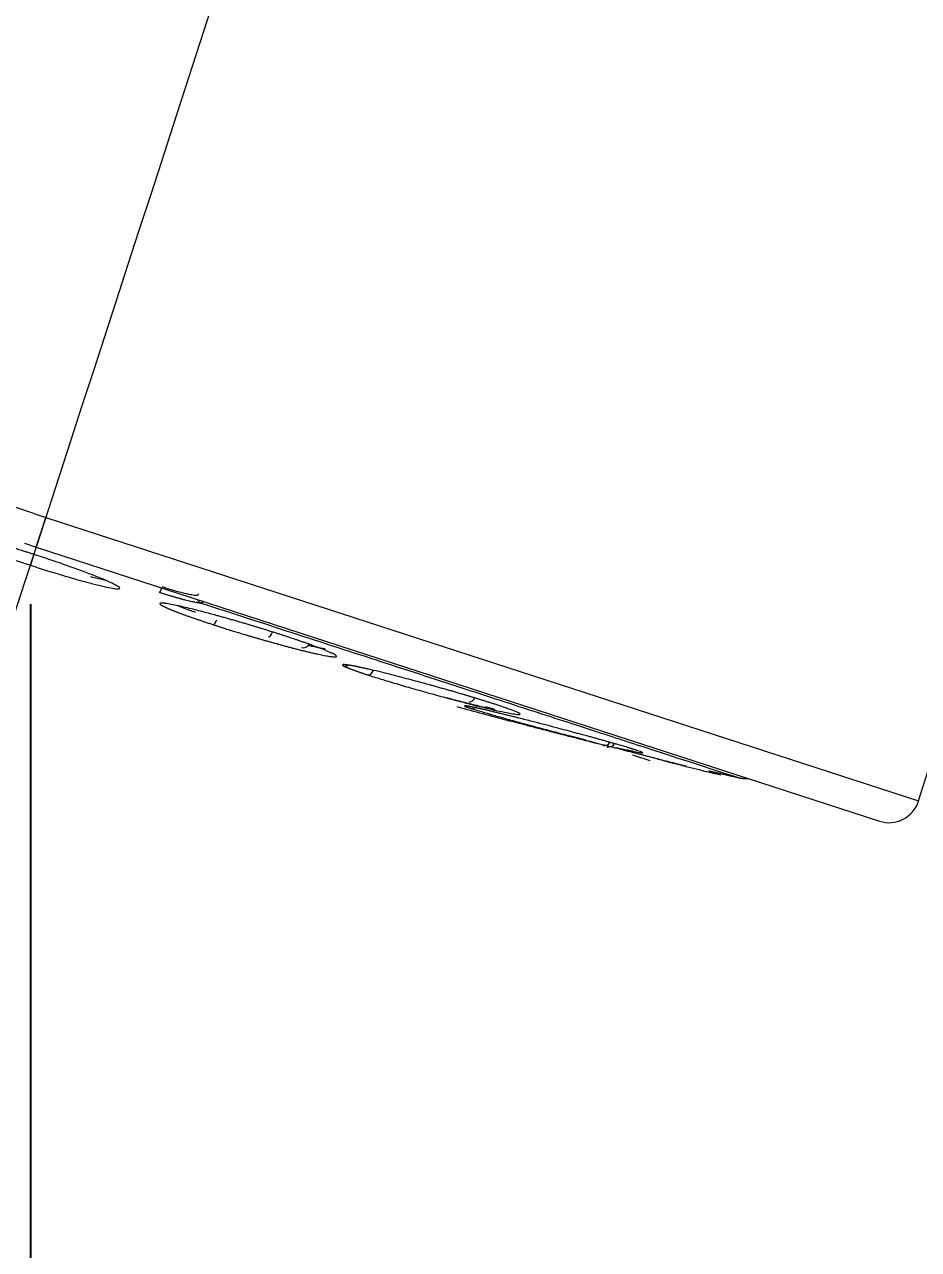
# Model space of a CAD drawing. Header units: millimetres. Extents: x 15183 to 15777, y -3358 to -2518.
# Drawn here: x 15460.86 to 15475.28, y -2827.81 to -2808.06 of the extents above; entities that cross this region are included whole.
import ezdxf

# ---------------------------------------------------------------- set-up
doc = ezdxf.new("R2010")
doc.units = ezdxf.units.MM
doc.linetypes.add('CENTERX2', pattern=[101.6, 63.5, -12.7, 12.7, -12.7])
doc.layers.add('CENTER', color=1, linetype='CENTERX2', lineweight=15)
doc.layers.add('DIM_', color=5, linetype='Continuous', lineweight=9)
doc.styles.get("Standard").update_dxf_attribs({"font": 'arial.ttf'})
doc.dimstyles.new('사본(2) STANDARD', dxfattribs={"dimscale": 0, "dimtxt": 4, "dimasz": 4, "dimexe": 1.25, "dimexo": 0.625, "dimgap": 1.5, "dimtad": 3, "dimtih": 1, "dimtoh": 1, "dimdec": 1, "dimzin": 9, "dimdsep": 46, "dimtxsty": 'Standard', "dimcen": 2.5, "dimclrd": 5, "dimclre": 5, "dimclrt": 5, "dimadec": 0, "dimazin": 0, "dimtfac": 1, "dimtdec": 1, "dimtmove": 0, "dimatfit": 3, "dimfxl": 1.25, "dimtfill": 1, "dimtolj": 1, "dimtzin": 0, "dimarcsym": 0})

# ---------------------------------------------------------------- blocks, each defined once
blk = doc.blocks.new('*D1')
at = {"layer": 'Defpoints', "color": 0, "transparency": 16777216}
for p in [(15447.607, -2816.777), (15460.954, -2816.777, 0), (15651.36, -3036.59, 0)]:
    blk.add_point(p, dxfattribs=at)
at = {"layer": 'DIM_', "color": 5, "lineweight": -2, "transparency": 16777216}
for p, q in [((15460.329, -2816.777), (15446.357, -2816.777)), ((15447.607, -2824.777), (15447.607, -2921.099)), ((15447.607, -3028.59), (15447.607, -2932.268)), ((15650.735, -3036.59), (15446.357, -3036.59))]:
    blk.add_line(p, q, dxfattribs=at)
at = {"layer": 'DIM_', "color": 5, "transparency": 16777216}
for points in [[(15446.274, -2824.777), (15448.94, -2824.777), (15447.607, -2816.777)], [(15446.274, -3028.59), (15448.94, -3028.59), (15447.607, -3036.59)]]:
    blk.add_solid(points, dxfattribs=at)
at = {"layer": 'DIM_', "color": 5, "transparency": 16777216, "insert": (15447.607, -2926.684), "char_height": 8, "attachment_point": 5, "bg_fill": 3, "box_fill_scale": 1.1, "bg_fill_color": 256, "bg_fill_true_color": 13158600, "bg_fill_transparency": 0}
blk.add_mtext('\\A1;219.8', dxfattribs=at)
blk = doc.blocks.new('*D2')
at = {"layer": 'Defpoints', "color": 0, "transparency": 16777216}
for p in [(15460.954, -2816.777, 0), (15677.36, -2857.657), (15677.36, -2921.402, 0)]:
    blk.add_point(p, dxfattribs=at)
at = {"layer": 'DIM_', "color": 5, "lineweight": -2, "transparency": 16777216}
for p, q in [((15460.954, -2817.402), (15460.954, -2858.907)), ((15677.36, -2920.777), (15677.36, -2856.407)), ((15468.954, -2857.657), (15554.107, -2857.657)), ((15669.36, -2857.657), (15584.207, -2857.657))]:
    blk.add_line(p, q, dxfattribs=at)
at = {"layer": 'DIM_', "color": 5, "transparency": 16777216}
for points in [[(15468.954, -2856.323), (15468.954, -2858.99), (15460.954, -2857.657)], [(15669.36, -2856.323), (15669.36, -2858.99), (15677.36, -2857.657)]]:
    blk.add_solid(points, dxfattribs=at)
at = {"layer": 'DIM_', "color": 5, "transparency": 16777216, "insert": (15569.157, -2857.657), "char_height": 8, "attachment_point": 5, "bg_fill": 3, "box_fill_scale": 1.1, "bg_fill_color": 256, "bg_fill_true_color": 13158600, "bg_fill_transparency": 0}
blk.add_mtext('\\A1;216.4', dxfattribs=at)
blk = doc.blocks.new('*D3')
at = {"layer": 'Defpoints', "color": 0, "transparency": 16777216}
for p in [(15499.23, -2698.977, 0), (15677.36, -2727.19, 0), (15544.69, -2774.914), (15389.532, -3036.59, 0), (15677.36, -3115.614, 0)]:
    blk.add_point(p, dxfattribs=at)
at = {"layer": 'DIM_', "color": 5, "lineweight": -2, "transparency": 16777216}
for start, end in [(252.718322, 260.183538), (261.814624, 269.281678)]:
    blk.add_arc((15677.36, -2150.747), 638.111, start, end, dxfattribs=at)
at = {"layer": 'DIM_', "color": 5, "transparency": 16777216}
for points in [[(15487.393, -2761.322), (15488.201, -2758.78), (15480.173, -2757.627)], [(15669.369, -2787.475), (15669.352, -2790.141), (15677.36, -2788.858)]]:
    blk.add_solid(points, dxfattribs=at)
at = {"layer": 'DIM_', "color": 5, "transparency": 16777216, "insert": (15577.538, -2781.002), "char_height": 8, "attachment_point": 5, "bg_fill": 3, "box_fill_scale": 1.1, "bg_fill_color": 256, "bg_fill_true_color": 13158600, "bg_fill_transparency": 0}
blk.add_mtext('\\A1;18°', dxfattribs=at)
blk = doc.blocks.new('*D10')
at = {"layer": 'Defpoints', "color": 0, "transparency": 16777216}
for p in [(15418.411, -2621.89), (15586.061, -2621.89), (15651.36, -3036.59, 0)]:
    blk.add_point(p, dxfattribs=at)
at = {"layer": 'DIM_', "color": 5, "lineweight": -2, "transparency": 16777216}
for p, q in [((15585.436, -2621.89), (15417.161, -2621.89)), ((15418.411, -2629.89), (15418.411, -2823.724)), ((15418.411, -3028.59), (15418.411, -2834.757)), ((15650.735, -3036.59), (15417.161, -3036.59))]:
    blk.add_line(p, q, dxfattribs=at)
at = {"layer": 'DIM_', "color": 5, "transparency": 16777216}
for points in [[(15417.077, -2629.89), (15419.744, -2629.89), (15418.411, -2621.89)], [(15417.077, -3028.59), (15419.744, -3028.59), (15418.411, -3036.59)]]:
    blk.add_solid(points, dxfattribs=at)
at = {"layer": 'DIM_', "color": 5, "transparency": 16777216, "insert": (15418.411, -2829.24), "char_height": 8, "attachment_point": 5, "bg_fill": 3, "box_fill_scale": 1.1, "bg_fill_color": 256, "bg_fill_true_color": 13158600, "bg_fill_transparency": 0}
blk.add_mtext('\\A1;414.7', dxfattribs=at)

msp = doc.modelspace()

# ---------------------------------------------------------------- linework, layer by layer
at = {"linetype": 'Continuous', "lineweight": 18}
for p, q in [((15475.277, -2820.578, 0), (15502.121, -2735.72, 0)), ((15460.858, -2816.423, 0), (15461.049, -2816.485, 0)), ((15461.049, -2816.485, 0), (15474.645, -2820.903, 0)), ((15460.982, -2816.69, 0), (15460.954, -2816.777, 0)), ((15470.665, -2819.836, 0), (15470.944, -2819.927, 0))]:
    msp.add_line(p, q, dxfattribs=at)
at = {"linetype": 'Continuous', "lineweight": 13}
for p, q in [((15461.007, -2815.942, 0), (15447.133, -2811.434, 0)), ((15461.007, -2815.942, 0), (15461.205, -2816.006, 0)), ((15461.049, -2816.485, 0), (15461.205, -2816.006, 0)), ((15461.205, -2816.006, 0), (15475.277, -2820.578, 0)), ((15461.011, -2816.603, 0), (15460.982, -2816.69, 0))]:
    msp.add_line(p, q, dxfattribs=at)
at = {"linetype": 'Continuous', "lineweight": 18}
for centre, radius, start, end in [((15465.357, -2818.007, 0), 0.1, 252, 334.0413), ((15467.929, -2818.771, 0), 0.3, 251.9986, 254.6329), ((15510.96, -2661.445, 0), 163.404, 254.70287, 254.99129), ((15470.283, -2819.607, 0), 0.1, 252, 331.9723), ((15510.96, -2661.445, 0), 163.404, 256.03518, 256.23906), ((15474.8, -2820.428, 0), 0.5, 252, 342.4456)]:
    msp.add_arc(centre, radius, start, end, dxfattribs=at)
at = {"linetype": 'Continuous', "lineweight": 13}
for centre, major_axis, ratio, start_param, end_param in [((15463.063, -2817.12, 0), (-0.0309, -0.0951), 0.181591, 0.073566, 1.38322), ((15463.739, -2817.292, 0), (0.0055, -0.0998), 0.977389, 5.048694, 5.923813), ((15464.826, -2817.834, 0), (0.0309, 0.0951), 0.382683, 3.141593, 4.616711), ((15468.058, -2818.884, 0), (0.0309, 0.0951), 0.707107, 3.141593, 4.5773), ((15470.217, -2819.586, 0), (0.0309, 0.0951), 0.92388, 3.141593, 4.506735), ((15471.931, -2820.002, 0), (0.0309, 0.0951), 0.983374, 3.215157, 3.470114)]:
    msp.add_ellipse(centre, major_axis=major_axis, ratio=ratio, start_param=start_param, end_param=end_param, dxfattribs=at)
at = {"linetype": 'Continuous', "lineweight": 18}
for centre, major_axis, ratio, start_param, end_param in [((15463.759, -2817.269, 0), (0.0956, -0.0292), 0.930392, 4.559759, 4.781976), ((15463.926, -2817.638, 0), (0.0309, 0.0951), 0.382683, 3.193609, 4.624587), ((15466.419, -2818.448, 0), (0.0309, 0.0951), 0.707107, 3.193609, 4.660029), ((15468.085, -2818.989, 0), (0.0309, 0.0951), 0.92388, 3.193609, 4.62458)]:
    msp.add_ellipse(centre, major_axis=major_axis, ratio=ratio, start_param=start_param, end_param=end_param, dxfattribs=at)
for points, knots in [([(15461.011, -2816.602, 0), (15461.003, -2816.6, 0), (15460.987, -2816.594, 0), (15460.961, -2816.586, 0), (15460.934, -2816.577, 0), (15460.905, -2816.568, 0), (15460.874, -2816.558, 0), (15460.841, -2816.548, 0), (15460.807, -2816.537, 0), (15460.771, -2816.526, 0), (15460.734, -2816.514, 0), (15460.689, -2816.5, 0), (15460.637, -2816.484, 0), (15460.581, -2816.467, 0), (15460.528, -2816.451, 0), (15460.478, -2816.436, 0), (15460.425, -2816.42, 0), (15460.369, -2816.404, 0), (15460.309, -2816.387, 0), (15460.25, -2816.37, 0), (15460.193, -2816.354, 0), (15460.138, -2816.339, 0), (15460.084, -2816.324, 0), (15460.033, -2816.311, 0), (15459.976, -2816.296, 0), (15459.91, -2816.279, 0), (15459.836, -2816.262, 0), (15459.76, -2816.245, 0), (15459.688, -2816.231, 0), (15459.625, -2816.222, 0), (15459.581, -2816.221, 0), (15459.569, -2816.227, 0), (15459.569, -2816.234, 0), (15459.57, -2816.236, 0), (15459.572, -2816.239, 0), (15459.575, -2816.242, 0), (15459.578, -2816.246, 0), (15459.582, -2816.249, 0), (15459.587, -2816.253, 0), (15459.593, -2816.257, 0), (15459.599, -2816.261, 0), (15459.606, -2816.266, 0), (15459.614, -2816.271, 0), (15459.623, -2816.276, 0), (15459.632, -2816.281, 0), (15459.642, -2816.286, 0), (15459.653, -2816.292, 0), (15459.665, -2816.298, 0), (15459.677, -2816.304, 0), (15459.69, -2816.31, 0), (15459.704, -2816.317, 0), (15459.719, -2816.324, 0), (15459.734, -2816.331, 0), (15459.75, -2816.338, 0), (15459.766, -2816.345, 0), (15459.784, -2816.353, 0), (15459.802, -2816.361, 0), (15459.82, -2816.368, 0), (15459.84, -2816.377, 0), (15459.859, -2816.385, 0), (15459.88, -2816.393, 0), (15459.901, -2816.402, 0), (15459.923, -2816.411, 0), (15459.945, -2816.42, 0), (15459.968, -2816.429, 0), (15459.992, -2816.438, 0), (15460.016, -2816.447, 0), (15460.04, -2816.457, 0), (15460.065, -2816.466, 0), (15460.091, -2816.476, 0), (15460.117, -2816.486, 0), (15460.144, -2816.496, 0), (15460.171, -2816.506, 0), (15460.198, -2816.516, 0), (15460.226, -2816.527, 0), (15460.255, -2816.537, 0), (15460.284, -2816.547, 0), (15460.313, -2816.558, 0), (15460.342, -2816.569, 0), (15460.372, -2816.579, 0), (15460.403, -2816.59, 0), (15460.433, -2816.601, 0), (15460.464, -2816.612, 0), (15460.496, -2816.623, 0), (15460.527, -2816.634, 0), (15460.559, -2816.645, 0), (15460.591, -2816.656, 0), (15460.623, -2816.667, 0), (15460.656, -2816.678, 0), (15460.688, -2816.689, 0), (15460.721, -2816.7, 0), (15460.754, -2816.711, 0), (15460.787, -2816.722, 0), (15460.821, -2816.733, 0), (15460.854, -2816.744, 0), (15460.887, -2816.755, 0), (15460.921, -2816.766, 0), (15460.943, -2816.773, 0), (15460.954, -2816.777, 0)], [0, 0, 0, 0, 0.005353, 0.011103, 0.01725, 0.023795, 0.030737, 0.038076, 0.045814, 0.05395, 0.062483, 0.071415, 0.085093, 0.098194, 0.110715, 0.122655, 0.134012, 0.149206, 0.164417, 0.179647, 0.194898, 0.210171, 0.225467, 0.240788, 0.256136, 0.278432, 0.305096, 0.336128, 0.371526, 0.411285, 0.455397, 0.503851, 0.51135, 0.51885, 0.52635, 0.53385, 0.541351, 0.548852, 0.556354, 0.563855, 0.571358, 0.57886, 0.586363, 0.593866, 0.601369, 0.608873, 0.616378, 0.623883, 0.631388, 0.638894, 0.6464, 0.653907, 0.661414, 0.668922, 0.67643, 0.683939, 0.691448, 0.698959, 0.706469, 0.713981, 0.721493, 0.729005, 0.736518, 0.744032, 0.751547, 0.759063, 0.766579, 0.774096, 0.781614, 0.789132, 0.796651, 0.804171, 0.811692, 0.819214, 0.826737, 0.834261, 0.841785, 0.84931, 0.856836, 0.864363, 0.871891, 0.879419, 0.886948, 0.894478, 0.90201, 0.909542, 0.917076, 0.924611, 0.932147, 0.939685, 0.947224, 0.954764, 0.962305, 0.969846, 0.977387, 0.984926, 0.992464, 1, 1, 1, 1]), ([(15460.954, -2816.777, 0), (15461.047, -2816.807, 0), (15461.139, -2816.837, 0), (15461.322, -2816.893, 0), (15461.411, -2816.921, 0), (15461.584, -2816.972, 0), (15461.667, -2816.996, 0), (15461.823, -2817.039, 0), (15461.896, -2817.059, 0), (15462.029, -2817.094, 0), (15462.09, -2817.108, 0), (15462.195, -2817.132, 0), (15462.241, -2817.141, 0), (15462.315, -2817.154, 0), (15462.343, -2817.157, 0), (15462.383, -2817.157, 0), (15462.394, -2817.154, 0), (15462.397, -2817.143, 0), (15462.39, -2817.134, 0), (15462.358, -2817.111, 0), (15462.332, -2817.097, 0), (15462.265, -2817.063, 0), (15462.223, -2817.044, 0), (15462.123, -2817.001, 0), (15462.066, -2816.978, 0), (15461.938, -2816.927, 0), (15461.867, -2816.9, 0), (15461.715, -2816.844, 0), (15461.634, -2816.815, 0), (15461.465, -2816.755, 0), (15461.377, -2816.724, 0), (15461.196, -2816.663, 0), (15461.103, -2816.632, 0), (15461.011, -2816.602, 0)], [0, 0, 0, 0, 0.0625, 0.0625, 0.125, 0.125, 0.1875, 0.1875, 0.25, 0.25, 0.3125, 0.3125, 0.375, 0.375, 0.4375, 0.4375, 0.5, 0.5, 0.5625, 0.5625, 0.625, 0.625, 0.6875, 0.6875, 0.75, 0.75, 0.8125, 0.8125, 0.875, 0.875, 0.9375, 0.9375, 1, 1, 1, 1]), ([(15462.181, -2817.022, 0), (15462.175, -2817.021, 0), (15462.124, -2817.012, 0), (15462.04, -2816.993, 0), (15461.949, -2816.971, 0), (15461.921, -2816.963, 0)], [0, 0, 0, 0, 0.100986, 0.72831, 1, 1, 1, 1]), ([(15463.71, -2817.387, 0), (15463.709, -2817.388, 0), (15463.707, -2817.388, 0), (15463.704, -2817.388, 0), (15463.701, -2817.388, 0), (15463.698, -2817.388, 0), (15463.694, -2817.387, 0), (15463.69, -2817.387, 0), (15463.686, -2817.387, 0), (15463.682, -2817.386, 0), (15463.677, -2817.386, 0), (15463.673, -2817.385, 0), (15463.668, -2817.385, 0), (15463.663, -2817.384, 0), (15463.657, -2817.383, 0), (15463.652, -2817.382, 0), (15463.646, -2817.382, 0), (15463.64, -2817.381, 0), (15463.634, -2817.379, 0), (15463.627, -2817.378, 0), (15463.621, -2817.377, 0), (15463.605, -2817.374, 0), (15463.579, -2817.369, 0), (15463.54, -2817.36, 0), (15463.496, -2817.35, 0), (15463.457, -2817.34, 0), (15463.426, -2817.332, 0), (15463.403, -2817.326, 0), (15463.38, -2817.32, 0), (15463.357, -2817.313, 0), (15463.333, -2817.307, 0), (15463.309, -2817.3, 0), (15463.286, -2817.293, 0), (15463.261, -2817.286, 0), (15463.237, -2817.279, 0), (15463.213, -2817.272, 0), (15463.188, -2817.264, 0), (15463.163, -2817.257, 0), (15463.137, -2817.249, 0), (15463.112, -2817.241, 0), (15463.086, -2817.233, 0), (15463.06, -2817.224, 0), (15463.042, -2817.219, 0), (15463.033, -2817.216, 0)], [0, 0, 0, 0, 0.013473, 0.02688, 0.040227, 0.053519, 0.066762, 0.079961, 0.093124, 0.106254, 0.119359, 0.132443, 0.145512, 0.158573, 0.171631, 0.184691, 0.19776, 0.210842, 0.223944, 0.237071, 0.250228, 0.263421, 0.326195, 0.388923, 0.45223, 0.516719, 0.546081, 0.575012, 0.603569, 0.631811, 0.659801, 0.687604, 0.715284, 0.742909, 0.770547, 0.798263, 0.826126, 0.854203, 0.882557, 0.911254, 0.940354, 0.969917, 1, 1, 1, 1]), ([(15465.035, -2817.91, 0), (15465.028, -2817.907, 0), (15465.012, -2817.902, 0), (15464.988, -2817.895, 0), (15464.962, -2817.886, 0), (15464.935, -2817.878, 0), (15464.905, -2817.868, 0), (15464.874, -2817.858, 0), (15464.841, -2817.848, 0), (15464.806, -2817.837, 0), (15464.768, -2817.825, 0), (15464.723, -2817.811, 0), (15464.671, -2817.795, 0), (15464.613, -2817.777, 0), (15464.557, -2817.76, 0), (15464.503, -2817.744, 0), (15464.446, -2817.727, 0), (15464.384, -2817.708, 0), (15464.316, -2817.689, 0), (15464.248, -2817.669, 0), (15464.181, -2817.65, 0), (15464.115, -2817.631, 0), (15464.049, -2817.612, 0), (15463.984, -2817.594, 0), (15463.91, -2817.574, 0), (15463.822, -2817.55, 0), (15463.716, -2817.523, 0), (15463.601, -2817.493, 0), (15463.48, -2817.463, 0), (15463.359, -2817.435, 0), (15463.245, -2817.411, 0), (15463.177, -2817.399, 0), (15463.142, -2817.394, 0), (15463.13, -2817.393, 0), (15463.119, -2817.391, 0), (15463.108, -2817.39, 0), (15463.099, -2817.389, 0), (15463.09, -2817.389, 0), (15463.082, -2817.388, 0), (15463.074, -2817.388, 0), (15463.068, -2817.388, 0), (15463.062, -2817.389, 0), (15463.057, -2817.389, 0), (15463.052, -2817.39, 0), (15463.049, -2817.391, 0), (15463.046, -2817.392, 0), (15463.044, -2817.394, 0), (15463.043, -2817.396, 0), (15463.043, -2817.398, 0), (15463.043, -2817.4, 0), (15463.044, -2817.402, 0), (15463.046, -2817.405, 0), (15463.049, -2817.408, 0), (15463.053, -2817.411, 0), (15463.057, -2817.414, 0), (15463.062, -2817.418, 0), (15463.068, -2817.422, 0), (15463.075, -2817.426, 0), (15463.082, -2817.43, 0), (15463.091, -2817.435, 0), (15463.1, -2817.439, 0), (15463.109, -2817.444, 0), (15463.12, -2817.449, 0), (15463.131, -2817.455, 0), (15463.143, -2817.46, 0), (15463.156, -2817.466, 0), (15463.17, -2817.472, 0), (15463.184, -2817.478, 0), (15463.199, -2817.484, 0), (15463.214, -2817.491, 0), (15463.231, -2817.498, 0), (15463.248, -2817.504, 0), (15463.266, -2817.512, 0), (15463.284, -2817.519, 0), (15463.303, -2817.526, 0), (15463.323, -2817.534, 0), (15463.343, -2817.541, 0), (15463.364, -2817.549, 0), (15463.386, -2817.557, 0), (15463.408, -2817.566, 0), (15463.431, -2817.574, 0), (15463.454, -2817.582, 0), (15463.478, -2817.591, 0), (15463.503, -2817.6, 0), (15463.528, -2817.609, 0), (15463.553, -2817.618, 0), (15463.58, -2817.627, 0), (15463.606, -2817.636, 0), (15463.633, -2817.645, 0), (15463.661, -2817.655, 0), (15463.689, -2817.664, 0), (15463.718, -2817.674, 0), (15463.746, -2817.684, 0), (15463.776, -2817.693, 0), (15463.806, -2817.703, 0), (15463.836, -2817.713, 0), (15463.866, -2817.723, 0), (15463.887, -2817.73, 0), (15463.897, -2817.733, 0)], [0, 0, 0, 0, 0.005346, 0.01109, 0.017232, 0.023773, 0.030712, 0.03805, 0.045787, 0.053924, 0.062459, 0.071394, 0.085043, 0.098126, 0.110643, 0.12259, 0.133968, 0.14915, 0.16435, 0.179568, 0.194808, 0.210069, 0.225353, 0.240663, 0.255998, 0.278544, 0.305368, 0.336469, 0.371844, 0.41149, 0.455399, 0.503559, 0.511063, 0.518567, 0.526072, 0.533576, 0.541081, 0.548587, 0.556093, 0.563599, 0.571106, 0.578612, 0.58612, 0.593627, 0.601135, 0.608643, 0.616152, 0.623661, 0.631171, 0.638681, 0.646192, 0.653703, 0.661215, 0.668727, 0.67624, 0.683753, 0.691267, 0.698781, 0.706297, 0.713812, 0.721329, 0.728846, 0.736363, 0.743882, 0.751401, 0.758921, 0.766441, 0.773963, 0.781485, 0.789008, 0.796531, 0.804056, 0.811581, 0.819108, 0.826635, 0.834163, 0.841691, 0.849221, 0.856751, 0.864283, 0.871815, 0.879347, 0.886881, 0.894415, 0.901951, 0.909488, 0.917026, 0.924565, 0.932106, 0.939649, 0.947192, 0.954737, 0.962283, 0.969828, 0.977373, 0.984917, 0.99246, 1, 1, 1, 1]), ([(15463.663, -2817.24, 0), (15463.663, -2817.24, 0), (15463.662, -2817.243, 0), (15463.66, -2817.25, 0), (15463.656, -2817.257, 0), (15463.651, -2817.262, 0), (15463.647, -2817.264, 0), (15463.645, -2817.264, 0)], [0, 0, 0, 0, 0.00004, 0.245498, 0.493163, 0.744246, 1, 1, 1, 1]), ([(15463.71, -2817.387, 0), (15464.233, -2817.557, 0), (15464.747, -2817.725, 0), (15465.749, -2818.05, 0), (15466.237, -2818.208, 0), (15467.175, -2818.513, 0), (15467.627, -2818.66, 0), (15468.484, -2818.939, 0), (15468.89, -2819.071, 0), (15469.65, -2819.318, 0), (15470.004, -2819.432, 0), (15470.652, -2819.643, 0), (15470.946, -2819.738, 0), (15471.469, -2819.908, 0), (15471.698, -2819.983, 0), (15472.087, -2820.109, 0), (15472.246, -2820.161, 0), (15472.369, -2820.201, 0)], [0, 0, 0, 0, 0.125, 0.125, 0.25, 0.25, 0.375, 0.375, 0.5, 0.5, 0.625, 0.625, 0.75, 0.75, 0.875, 0.875, 1, 1, 1, 1]), ([(15463.897, -2817.733, 0), (15463.902, -2817.735, 0), (15463.914, -2817.739, 0), (15463.932, -2817.745, 0), (15463.952, -2817.751, 0), (15463.974, -2817.758, 0), (15463.997, -2817.766, 0), (15464.023, -2817.774, 0), (15464.049, -2817.782, 0), (15464.078, -2817.791, 0), (15464.108, -2817.801, 0), (15464.14, -2817.811, 0), (15464.174, -2817.821, 0), (15464.21, -2817.832, 0), (15464.248, -2817.844, 0), (15464.287, -2817.856, 0), (15464.328, -2817.869, 0), (15464.371, -2817.882, 0), (15464.416, -2817.895, 0), (15464.462, -2817.909, 0), (15464.51, -2817.923, 0), (15464.56, -2817.938, 0), (15464.611, -2817.953, 0), (15464.664, -2817.968, 0), (15464.718, -2817.984, 0), (15464.773, -2817.999, 0), (15464.83, -2818.015, 0), (15464.887, -2818.032, 0), (15464.946, -2818.048, 0), (15465.004, -2818.064, 0), (15465.064, -2818.08, 0), (15465.123, -2818.096, 0), (15465.183, -2818.112, 0), (15465.243, -2818.127, 0), (15465.301, -2818.142, 0), (15465.36, -2818.156, 0), (15465.417, -2818.17, 0), (15465.472, -2818.184, 0), (15465.526, -2818.196, 0), (15465.578, -2818.208, 0), (15465.627, -2818.218, 0), (15465.691, -2818.231, 0), (15465.76, -2818.244, 0), (15465.824, -2818.253, 0), (15465.866, -2818.255, 0), (15465.888, -2818.252, 0), (15465.893, -2818.244, 0), (15465.882, -2818.232, 0), (15465.858, -2818.216, 0), (15465.822, -2818.198, 0), (15465.778, -2818.177, 0), (15465.726, -2818.155, 0), (15465.67, -2818.132, 0), (15465.61, -2818.109, 0), (15465.548, -2818.086, 0), (15465.485, -2818.063, 0), (15465.424, -2818.041, 0), (15465.364, -2818.02, 0), (15465.307, -2818.001, 0), (15465.254, -2817.982, 0), (15465.205, -2817.966, 0), (15465.16, -2817.951, 0), (15465.121, -2817.938, 0), (15465.087, -2817.927, 0), (15465.059, -2817.918, 0), (15465.042, -2817.912, 0), (15465.035, -2817.91, 0)], [0, 0, 0, 0, 0.00405, 0.008472, 0.013266, 0.018432, 0.02397, 0.029878, 0.036158, 0.042809, 0.049831, 0.057224, 0.06499, 0.073127, 0.081635, 0.090516, 0.099768, 0.109393, 0.119389, 0.129758, 0.140498, 0.151611, 0.163097, 0.174955, 0.187185, 0.199788, 0.212764, 0.226112, 0.239834, 0.253929, 0.268397, 0.283238, 0.298453, 0.314041, 0.330004, 0.34634, 0.36305, 0.380134, 0.397593, 0.415426, 0.433635, 0.452218, 0.492438, 0.531156, 0.568366, 0.604068, 0.638257, 0.670934, 0.702098, 0.731748, 0.759885, 0.786509, 0.811618, 0.835213, 0.857289, 0.877847, 0.896888, 0.914414, 0.930425, 0.944922, 0.957901, 0.969361, 0.979299, 0.987718, 0.994618, 1, 1, 1, 1]), ([(15465.709, -2818.126, 0), (15465.697, -2818.124, 0), (15465.642, -2818.116, 0), (15465.552, -2818.098, 0), (15465.464, -2818.078, 0), (15465.439, -2818.073, 0)], [0, 0, 0, 0, 0.196905, 0.776124, 1, 1, 1, 1]), ([(15468.447, -2819.018, 0), (15468.441, -2819.016, 0), (15468.429, -2819.013, 0), (15468.41, -2819.007, 0), (15468.39, -2819, 0), (15468.368, -2818.993, 0), (15468.345, -2818.986, 0), (15468.319, -2818.978, 0), (15468.292, -2818.969, 0), (15468.264, -2818.96, 0), (15468.233, -2818.951, 0), (15468.195, -2818.939, 0), (15468.15, -2818.925, 0), (15468.099, -2818.91, 0), (15468.05, -2818.895, 0), (15468.002, -2818.881, 0), (15467.949, -2818.865, 0), (15467.89, -2818.848, 0), (15467.825, -2818.829, 0), (15467.759, -2818.809, 0), (15467.692, -2818.79, 0), (15467.624, -2818.771, 0), (15467.556, -2818.752, 0), (15467.488, -2818.733, 0), (15467.408, -2818.71, 0), (15467.311, -2818.684, 0), (15467.19, -2818.651, 0), (15467.052, -2818.614, 0), (15466.899, -2818.574, 0), (15466.735, -2818.532, 0), (15466.565, -2818.49, 0), (15466.45, -2818.463, 0), (15466.384, -2818.448, 0), (15466.361, -2818.443, 0), (15466.338, -2818.438, 0), (15466.316, -2818.433, 0), (15466.295, -2818.428, 0), (15466.275, -2818.424, 0), (15466.255, -2818.42, 0), (15466.235, -2818.416, 0), (15466.217, -2818.412, 0), (15466.199, -2818.408, 0), (15466.182, -2818.405, 0), (15466.165, -2818.401, 0), (15466.149, -2818.398, 0), (15466.134, -2818.396, 0), (15466.119, -2818.393, 0), (15466.105, -2818.391, 0), (15466.092, -2818.389, 0), (15466.08, -2818.387, 0), (15466.068, -2818.385, 0), (15466.058, -2818.383, 0), (15466.048, -2818.382, 0), (15466.038, -2818.381, 0), (15466.03, -2818.38, 0), (15466.022, -2818.38, 0), (15466.015, -2818.379, 0), (15466.009, -2818.379, 0), (15466.003, -2818.379, 0), (15465.998, -2818.379, 0), (15465.994, -2818.38, 0), (15465.991, -2818.381, 0), (15465.989, -2818.382, 0), (15465.988, -2818.383, 0), (15465.987, -2818.384, 0), (15465.987, -2818.386, 0), (15465.988, -2818.388, 0), (15465.989, -2818.39, 0), (15465.992, -2818.392, 0), (15465.995, -2818.394, 0), (15465.999, -2818.397, 0), (15466.004, -2818.4, 0), (15466.01, -2818.403, 0), (15466.016, -2818.407, 0), (15466.023, -2818.41, 0), (15466.031, -2818.414, 0), (15466.04, -2818.418, 0), (15466.05, -2818.422, 0), (15466.06, -2818.426, 0), (15466.071, -2818.431, 0), (15466.083, -2818.436, 0), (15466.095, -2818.441, 0), (15466.109, -2818.446, 0), (15466.123, -2818.451, 0), (15466.137, -2818.457, 0), (15466.153, -2818.462, 0), (15466.169, -2818.468, 0), (15466.186, -2818.474, 0), (15466.204, -2818.48, 0), (15466.222, -2818.487, 0), (15466.241, -2818.493, 0), (15466.26, -2818.5, 0), (15466.281, -2818.507, 0), (15466.302, -2818.514, 0), (15466.323, -2818.521, 0), (15466.345, -2818.529, 0), (15466.368, -2818.536, 0), (15466.384, -2818.541, 0), (15466.392, -2818.544, 0)], [0, 0, 0, 0, 0.005321, 0.01103, 0.017128, 0.023615, 0.030491, 0.037756, 0.045411, 0.053455, 0.061889, 0.070712, 0.084269, 0.09724, 0.109627, 0.121426, 0.132636, 0.147784, 0.162949, 0.178132, 0.193336, 0.208561, 0.22381, 0.239083, 0.254381, 0.2769, 0.303807, 0.335102, 0.370783, 0.410848, 0.455286, 0.504087, 0.511583, 0.519079, 0.526575, 0.534072, 0.541569, 0.549067, 0.556565, 0.564063, 0.571562, 0.579061, 0.58656, 0.59406, 0.60156, 0.60906, 0.616561, 0.624062, 0.631564, 0.639067, 0.646569, 0.654073, 0.661576, 0.669081, 0.676585, 0.684091, 0.691597, 0.699103, 0.70661, 0.714118, 0.721626, 0.729136, 0.736645, 0.744156, 0.751667, 0.759179, 0.766691, 0.774205, 0.781719, 0.789234, 0.79675, 0.804266, 0.811784, 0.819302, 0.826821, 0.834341, 0.841862, 0.849383, 0.856906, 0.864429, 0.871953, 0.879477, 0.887003, 0.894529, 0.902057, 0.909585, 0.917115, 0.924647, 0.932179, 0.939714, 0.94725, 0.954786, 0.962324, 0.969861, 0.977398, 0.984934, 0.992468, 1, 1, 1, 1]), ([(15466.392, -2818.544, 0), (15466.457, -2818.565, 0), (15466.529, -2818.588, 0), (15466.683, -2818.635, 0), (15466.765, -2818.66, 0), (15466.938, -2818.712, 0), (15467.028, -2818.738, 0), (15467.211, -2818.79, 0), (15467.305, -2818.817, 0), (15467.493, -2818.869, 0), (15467.587, -2818.894, 0), (15467.771, -2818.944, 0), (15467.862, -2818.968, 0), (15468.036, -2819.012, 0), (15468.12, -2819.034, 0), (15468.277, -2819.072, 0), (15468.351, -2819.09, 0), (15468.485, -2819.121, 0), (15468.546, -2819.134, 0), (15468.652, -2819.156, 0), (15468.697, -2819.165, 0), (15468.771, -2819.177, 0), (15468.8, -2819.181, 0), (15468.839, -2819.183, 0), (15468.85, -2819.182, 0), (15468.852, -2819.174, 0), (15468.844, -2819.167, 0), (15468.811, -2819.149, 0), (15468.785, -2819.138, 0), (15468.715, -2819.111, 0), (15468.672, -2819.095, 0), (15468.57, -2819.059, 0), (15468.512, -2819.04, 0), (15468.447, -2819.018, 0)], [0, 0, 0, 0, 0.0625, 0.0625, 0.125, 0.125, 0.1875, 0.1875, 0.25, 0.25, 0.3125, 0.3125, 0.375, 0.375, 0.4375, 0.4375, 0.5, 0.5, 0.5625, 0.5625, 0.625, 0.625, 0.6875, 0.6875, 0.75, 0.75, 0.8125, 0.8125, 0.875, 0.875, 0.9375, 0.9375, 1, 1, 1, 1]), ([(15468.308, -2819.08, 0), (15468.307, -2819.079, 0), (15468.297, -2819.077, 0), (15468.278, -2819.072, 0), (15468.251, -2819.066, 0), (15468.223, -2819.059, 0), (15468.195, -2819.052, 0), (15468.166, -2819.045, 0), (15468.137, -2819.038, 0), (15468.108, -2819.03, 0), (15468.078, -2819.023, 0), (15468.048, -2819.015, 0), (15468.017, -2819.007, 0), (15467.986, -2819, 0), (15467.955, -2818.992, 0), (15467.924, -2818.983, 0), (15467.892, -2818.975, 0), (15467.86, -2818.967, 0), (15467.827, -2818.958, 0), (15467.795, -2818.95, 0), (15467.762, -2818.941, 0), (15467.729, -2818.932, 0), (15467.699, -2818.924, 0), (15467.68, -2818.919, 0), (15467.672, -2818.917, 0)], [0, 0, 0, 0, 0.00637, 0.054259, 0.10215, 0.150044, 0.19794, 0.245838, 0.293738, 0.341641, 0.389545, 0.437452, 0.485362, 0.533274, 0.58119, 0.629108, 0.67703, 0.724955, 0.772882, 0.820813, 0.868746, 0.916684, 0.964625, 1, 1, 1, 1]), ([(15470.726, -2819.759, 0), (15470.723, -2819.758, 0), (15470.716, -2819.756, 0), (15470.705, -2819.752, 0), (15470.693, -2819.749, 0), (15470.68, -2819.744, 0), (15470.666, -2819.74, 0), (15470.65, -2819.735, 0), (15470.633, -2819.73, 0), (15470.614, -2819.724, 0), (15470.594, -2819.718, 0), (15470.568, -2819.71, 0), (15470.537, -2819.701, 0), (15470.5, -2819.69, 0), (15470.463, -2819.679, 0), (15470.426, -2819.668, 0), (15470.385, -2819.657, 0), (15470.338, -2819.643, 0), (15470.285, -2819.628, 0), (15470.23, -2819.613, 0), (15470.173, -2819.597, 0), (15470.114, -2819.58, 0), (15470.053, -2819.563, 0), (15469.991, -2819.546, 0), (15469.918, -2819.526, 0), (15469.826, -2819.501, 0), (15469.709, -2819.47, 0), (15469.571, -2819.433, 0), (15469.411, -2819.39, 0), (15469.232, -2819.343, 0), (15469.036, -2819.293, 0), (15468.893, -2819.257, 0), (15468.806, -2819.235, 0), (15468.775, -2819.227, 0), (15468.745, -2819.219, 0), (15468.715, -2819.212, 0), (15468.685, -2819.205, 0), (15468.656, -2819.197, 0), (15468.627, -2819.19, 0), (15468.598, -2819.183, 0), (15468.57, -2819.176, 0), (15468.543, -2819.17, 0), (15468.516, -2819.163, 0), (15468.489, -2819.156, 0), (15468.463, -2819.15, 0), (15468.437, -2819.144, 0), (15468.412, -2819.138, 0), (15468.388, -2819.132, 0), (15468.364, -2819.126, 0), (15468.34, -2819.121, 0), (15468.318, -2819.116, 0), (15468.295, -2819.11, 0), (15468.274, -2819.105, 0), (15468.253, -2819.101, 0), (15468.232, -2819.096, 0), (15468.213, -2819.091, 0), (15468.193, -2819.087, 0), (15468.175, -2819.083, 0), (15468.157, -2819.079, 0), (15468.14, -2819.075, 0), (15468.124, -2819.072, 0), (15468.108, -2819.068, 0), (15468.093, -2819.065, 0), (15468.079, -2819.062, 0), (15468.065, -2819.06, 0), (15468.053, -2819.057, 0), (15468.041, -2819.055, 0), (15468.029, -2819.052, 0), (15468.019, -2819.051, 0), (15468.009, -2819.049, 0), (15468, -2819.047, 0), (15467.992, -2819.046, 0), (15467.985, -2819.045, 0), (15467.978, -2819.044, 0), (15467.972, -2819.043, 0), (15467.967, -2819.043, 0), (15467.963, -2819.043, 0), (15467.959, -2819.042, 0), (15467.957, -2819.043, 0), (15467.955, -2819.043, 0), (15467.954, -2819.044, 0), (15467.954, -2819.044, 0), (15467.954, -2819.045, 0), (15467.956, -2819.047, 0), (15467.958, -2819.048, 0), (15467.961, -2819.05, 0), (15467.964, -2819.052, 0), (15467.969, -2819.054, 0), (15467.974, -2819.056, 0), (15467.981, -2819.058, 0), (15467.988, -2819.061, 0), (15467.995, -2819.064, 0), (15468.004, -2819.067, 0), (15468.013, -2819.07, 0), (15468.023, -2819.074, 0), (15468.034, -2819.077, 0), (15468.046, -2819.081, 0), (15468.054, -2819.084, 0), (15468.058, -2819.085, 0)], [0, 0, 0, 0, 0.005346, 0.01109, 0.017232, 0.023773, 0.030712, 0.03805, 0.045787, 0.053924, 0.062459, 0.071394, 0.085043, 0.098126, 0.110643, 0.12259, 0.133968, 0.14915, 0.16435, 0.179568, 0.194808, 0.210069, 0.225353, 0.240663, 0.255998, 0.278544, 0.305368, 0.336469, 0.371844, 0.41149, 0.455399, 0.503559, 0.511063, 0.518567, 0.526072, 0.533576, 0.541081, 0.548587, 0.556093, 0.563599, 0.571106, 0.578612, 0.58612, 0.593627, 0.601135, 0.608643, 0.616152, 0.623661, 0.631171, 0.638681, 0.646192, 0.653703, 0.661215, 0.668727, 0.67624, 0.683753, 0.691267, 0.698781, 0.706296, 0.713812, 0.721329, 0.728846, 0.736363, 0.743882, 0.751401, 0.758921, 0.766441, 0.773963, 0.781485, 0.789008, 0.796531, 0.804056, 0.811581, 0.819108, 0.826635, 0.834163, 0.841691, 0.849221, 0.856751, 0.864283, 0.871815, 0.879347, 0.886881, 0.894415, 0.901951, 0.909488, 0.917026, 0.924565, 0.932106, 0.939649, 0.947192, 0.954737, 0.962283, 0.969828, 0.977373, 0.984917, 0.99246, 1, 1, 1, 1]), ([(15468.058, -2819.085, 0), (15468.094, -2819.097, 0), (15468.137, -2819.11, 0), (15468.241, -2819.141, 0), (15468.3, -2819.159, 0), (15468.432, -2819.197, 0), (15468.505, -2819.218, 0), (15468.661, -2819.261, 0), (15468.744, -2819.284, 0), (15468.918, -2819.332, 0), (15469.008, -2819.356, 0), (15469.193, -2819.406, 0), (15469.287, -2819.431, 0), (15469.475, -2819.48, 0), (15469.57, -2819.505, 0), (15469.749, -2819.551, 0), (15469.835, -2819.573, 0), (15469.918, -2819.594, 0)], [0, 0, 0, 0, 0.125853, 0.125853, 0.251707, 0.251707, 0.37756, 0.37756, 0.503414, 0.503414, 0.629267, 0.629267, 0.755121, 0.755121, 0.880974, 0.880974, 1, 1, 1, 1]), ([(15468.449, -2819.106, 0), (15468.422, -2819.098, 0), (15468.367, -2819.082, 0), (15468.317, -2819.068, 0), (15468.293, -2819.06, 0)], [0, 0, 0, 0, 0.468752, 1, 1, 1, 1]), ([(15471.527, -2820.019, 0), (15471.526, -2820.019, 0), (15471.526, -2820.019, 0), (15471.524, -2820.018, 0), (15471.522, -2820.018, 0), (15471.519, -2820.017, 0), (15471.514, -2820.016, 0), (15471.508, -2820.014, 0), (15471.501, -2820.012, 0), (15471.491, -2820.01, 0), (15471.48, -2820.007, 0), (15471.465, -2820.003, 0), (15471.449, -2819.999, 0), (15471.429, -2819.994, 0), (15471.404, -2819.987, 0), (15471.368, -2819.978, 0), (15471.313, -2819.964, 0), (15471.227, -2819.942, 0), (15471.142, -2819.92, 0), (15471.076, -2819.903, 0), (15471.042, -2819.894, 0), (15470.997, -2819.882, 0), (15470.951, -2819.87, 0), (15470.899, -2819.857, 0), (15470.852, -2819.845, 0), (15470.794, -2819.83, 0), (15470.739, -2819.816, 0), (15470.698, -2819.805, 0), (15470.671, -2819.798, 0), (15470.643, -2819.791, 0), (15470.602, -2819.78, 0), (15470.547, -2819.766, 0), (15470.479, -2819.749, 0), (15470.408, -2819.73, 0), (15470.338, -2819.712, 0), (15470.269, -2819.694, 0), (15470.193, -2819.675, 0), (15470.116, -2819.655, 0), (15470.026, -2819.632, 0), (15469.909, -2819.602, 0), (15469.742, -2819.559, 0), (15469.532, -2819.504, 0), (15469.29, -2819.442, 0), (15469.13, -2819.401, 0), (15469.045, -2819.379, 0), (15469.031, -2819.375, 0), (15469.016, -2819.372, 0), (15469.002, -2819.368, 0), (15468.989, -2819.364, 0), (15468.975, -2819.361, 0), (15468.962, -2819.358, 0), (15468.949, -2819.354, 0), (15468.937, -2819.351, 0), (15468.925, -2819.348, 0), (15468.913, -2819.345, 0), (15468.901, -2819.342, 0), (15468.89, -2819.339, 0), (15468.879, -2819.336, 0), (15468.868, -2819.333, 0), (15468.859, -2819.331, 0), (15468.851, -2819.329, 0), (15468.84, -2819.326, 0), (15468.822, -2819.321, 0), (15468.798, -2819.315, 0), (15468.775, -2819.309, 0), (15468.753, -2819.304, 0), (15468.732, -2819.298, 0), (15468.712, -2819.293, 0), (15468.694, -2819.288, 0), (15468.679, -2819.285, 0), (15468.668, -2819.282, 0), (15468.659, -2819.28, 0), (15468.653, -2819.278, 0), (15468.649, -2819.277, 0), (15468.646, -2819.276, 0), (15468.645, -2819.276, 0), (15468.644, -2819.275, 0), (15468.643, -2819.275, 0), (15468.644, -2819.275, 0), (15468.644, -2819.276, 0)], [0, 0, 0, 0, 0.006261, 0.013243, 0.020946, 0.029372, 0.03852, 0.048391, 0.058985, 0.070303, 0.081641, 0.09337, 0.105489, 0.117997, 0.130893, 0.148044, 0.173394, 0.206938, 0.248673, 0.258257, 0.268404, 0.279117, 0.29825, 0.307688, 0.321106, 0.335733, 0.352203, 0.362146, 0.365567, 0.372382, 0.382206, 0.39504, 0.410887, 0.429747, 0.443423, 0.458757, 0.475747, 0.494389, 0.509279, 0.535377, 0.572677, 0.621171, 0.680848, 0.751692, 0.75636, 0.761017, 0.765663, 0.770297, 0.774921, 0.779533, 0.784134, 0.788724, 0.793303, 0.79787, 0.802426, 0.80697, 0.811502, 0.816023, 0.820533, 0.82503, 0.82673, 0.831501, 0.839344, 0.85026, 0.86425, 0.874573, 0.886943, 0.901359, 0.915913, 0.929316, 0.941569, 0.952673, 0.961286, 0.969283, 0.976663, 0.983425, 0.989568, 0.995093, 1, 1, 1, 1]), ([(15468.644, -2819.276, 0), (15468.644, -2819.275, 0), (15468.653, -2819.278, 0), (15468.672, -2819.283, 0), (15468.673, -2819.283, 0), (15468.673, -2819.283, 0)], [0, 0, 0, 0, 0.956703, 0.956703, 1, 1, 1, 1]), ([(15468.966, -2819.359, 0), (15468.997, -2819.367, 0), (15469.03, -2819.375, 0), (15469.132, -2819.401, 0), (15469.205, -2819.42, 0), (15469.362, -2819.461, 0), (15469.446, -2819.482, 0), (15469.62, -2819.527, 0), (15469.711, -2819.551, 0), (15469.896, -2819.598, 0), (15469.99, -2819.623, 0), (15470.084, -2819.647, 0)], [0, 0, 0, 0, 0.115338, 0.115338, 0.336503, 0.336503, 0.557669, 0.557669, 0.778834, 0.778834, 1, 1, 1, 1]), ([(15470.401, -2819.713, 0), (15470.401, -2819.713, 0), (15470.401, -2819.713, 0), (15470.468, -2819.729, 0), (15470.529, -2819.743, 0), (15470.634, -2819.767, 0), (15470.68, -2819.776, 0), (15470.753, -2819.791, 0), (15470.781, -2819.797, 0), (15470.82, -2819.802, 0), (15470.83, -2819.802, 0), (15470.831, -2819.798, 0), (15470.823, -2819.794, 0), (15470.788, -2819.78, 0), (15470.761, -2819.77, 0), (15470.726, -2819.759, 0)], [0, 0, 0, 0, 0.000042, 0.000042, 0.166701, 0.166701, 0.333361, 0.333361, 0.500021, 0.500021, 0.666681, 0.666681, 0.83334, 0.83334, 1, 1, 1, 1]), ([(15471.058, -2819.898, 0), (15471.073, -2819.902, 0), (15471.088, -2819.906, 0), (15471.169, -2819.927, 0), (15471.23, -2819.942, 0), (15471.335, -2819.969, 0), (15471.379, -2819.981, 0), (15471.452, -2820, 0), (15471.48, -2820.007, 0), (15471.517, -2820.017, 0), (15471.526, -2820.019, 0), (15471.527, -2820.019, 0)], [0, 0, 0, 0, 0.051908, 0.051908, 0.288931, 0.288931, 0.525954, 0.525954, 0.762977, 0.762977, 1, 1, 1, 1]), ([(15471.907, -2820.099, 0), (15471.906, -2820.099, 0), (15471.905, -2820.098, 0), (15471.903, -2820.098, 0), (15471.901, -2820.097, 0), (15471.9, -2820.097, 0), (15471.899, -2820.096, 0), (15471.898, -2820.096, 0), (15471.897, -2820.096, 0), (15471.897, -2820.095, 0), (15471.897, -2820.095, 0), (15471.897, -2820.095, 0), (15471.898, -2820.095, 0), (15471.899, -2820.095, 0), (15471.9, -2820.095, 0), (15471.901, -2820.095, 0), (15471.902, -2820.095, 0), (15471.904, -2820.096, 0), (15471.906, -2820.096, 0), (15471.909, -2820.096, 0), (15471.914, -2820.097, 0), (15471.925, -2820.099, 0), (15471.944, -2820.103, 0), (15471.969, -2820.108, 0), (15471.996, -2820.114, 0), (15472.025, -2820.121, 0), (15472.055, -2820.127, 0), (15472.087, -2820.135, 0), (15472.122, -2820.143, 0), (15472.153, -2820.15, 0), (15472.179, -2820.156, 0), (15472.198, -2820.161, 0), (15472.218, -2820.165, 0), (15472.239, -2820.17, 0), (15472.26, -2820.175, 0), (15472.281, -2820.18, 0), (15472.302, -2820.185, 0), (15472.324, -2820.19, 0), (15472.347, -2820.196, 0), (15472.362, -2820.199, 0), (15472.369, -2820.201, 0)], [0, 0, 0, 0, 0.013598, 0.027137, 0.040623, 0.054063, 0.067464, 0.080833, 0.094178, 0.107505, 0.120821, 0.134134, 0.147451, 0.160779, 0.174125, 0.187497, 0.2009, 0.214342, 0.227831, 0.241372, 0.254973, 0.31474, 0.374755, 0.435599, 0.497829, 0.548029, 0.597891, 0.647747, 0.697926, 0.748758, 0.773859, 0.79886, 0.8238, 0.848719, 0.873655, 0.898649, 0.92374, 0.94897, 0.974376, 1, 1, 1, 1]), ([(15472.369, -2820.201, 0), (15472.373, -2820.202, 0), (15472.38, -2820.203, 0), (15472.39, -2820.206, 0), (15472.4, -2820.207, 0), (15472.411, -2820.209, 0), (15472.421, -2820.211, 0), (15472.432, -2820.212, 0), (15472.443, -2820.213, 0), (15472.454, -2820.214, 0), (15472.465, -2820.214, 0), (15472.476, -2820.215, 0), (15472.488, -2820.215, 0), (15472.499, -2820.215, 0), (15472.511, -2820.214, 0), (15472.518, -2820.214, 0), (15472.522, -2820.214, 0)], [0, 0, 0, 0, 0.068179, 0.136822, 0.205938, 0.275538, 0.345629, 0.416221, 0.487322, 0.558941, 0.631087, 0.703767, 0.776991, 0.850766, 0.925099, 1, 1, 1, 1])]:
    msp.add_open_spline(points, degree=3, knots=knots, dxfattribs=at)
at = {"linetype": 'Continuous', "lineweight": 13}
for points, knots in [([(15463.645, -2817.264, 0), (15463.645, -2817.264, 0), (15463.639, -2817.265, 0), (15463.621, -2817.265, 0), (15463.582, -2817.26, 0), (15463.535, -2817.252, 0), (15463.476, -2817.24, 0), (15463.402, -2817.222, 0), (15463.309, -2817.198, 0), (15463.199, -2817.166, 0), (15463.12, -2817.141, 0), (15463.08, -2817.127, 0)], [0, 0, 0, 0, 0.000005, 0.118931, 0.225678, 0.327046, 0.433587, 0.551212, 0.683799, 0.834039, 1, 1, 1, 1]), ([(15463.738, -2817.36, 0), (15463.738, -2817.361, 0), (15463.737, -2817.363, 0), (15463.735, -2817.367, 0), (15463.733, -2817.37, 0), (15463.731, -2817.373, 0), (15463.73, -2817.375, 0), (15463.728, -2817.377, 0), (15463.726, -2817.379, 0), (15463.724, -2817.381, 0), (15463.722, -2817.383, 0), (15463.72, -2817.384, 0), (15463.718, -2817.385, 0), (15463.716, -2817.386, 0), (15463.714, -2817.387, 0), (15463.712, -2817.387, 0), (15463.711, -2817.387, 0), (15463.71, -2817.387, 0)], [0, 0, 0, 0, 0.069922, 0.13935, 0.208291, 0.27675, 0.344735, 0.412253, 0.479309, 0.545911, 0.612065, 0.677779, 0.74306, 0.807916, 0.872352, 0.936378, 1, 1, 1, 1]), ([(15463.615, -2817.538, 0), (15463.584, -2817.527, 0), (15463.489, -2817.492, 0), (15463.393, -2817.455, 0), (15463.335, -2817.432, 0), (15463.323, -2817.427, 0)], [0, 0, 0, 0, 0.263186, 0.844079, 1, 1, 1, 1])]:
    msp.add_open_spline(points, degree=3, knots=knots, dxfattribs=at)
at = {"linetype": 'Continuous', "lineweight": 18}
msp.add_open_spline([(15465.998, -2818.4, 0), (15466.031, -2818.413, 0), (15466.067, -2818.395, 0)], degree=2, dxfattribs=at)

# ---------------------------------------------------------------- next in the draw order: dimensions: what is measured, and where the dimension line sits
at = {"layer": 'DIM_'}
dim = msp.add_linear_dim(base=(15447.607, -2816.777), p1=(15651.36, -3036.59, 0), p2=(15460.954, -2816.777, 0), angle=90, dimstyle='사본(2) STANDARD', override={"dimscale": 1, "dimtxt": 8, "dimasz": 8, "dimtad": 0}, dxfattribs=at)
dim.commit()
dim.dimension.update_dxf_attribs({"geometry": '*D1', "text_midpoint": (15447.607, -2926.684)})

# ---------------------------------------------------------------- next in the draw order: dimensions: what is measured, and where the dimension line sits
dim = msp.add_linear_dim(base=(15677.36, -2857.657), p1=(15460.954, -2816.777, 0), p2=(15677.36, -2921.402, 0), dimstyle='사본(2) STANDARD', override={"dimscale": 1, "dimtxt": 8, "dimasz": 8, "dimtad": 0}, dxfattribs=at)
dim.commit()
dim.dimension.update_dxf_attribs({"geometry": '*D2', "text_midpoint": (15569.157, -2857.657)})

# ---------------------------------------------------------------- next in the draw order: dimensions: what is measured, and where the dimension line sits
dim = msp.add_angular_dim_2l(base=(15544.69, -2774.914), line1=((15677.36, -2727.19, 0), (15677.36, -3115.614, 0)), line2=((15499.23, -2698.977, 0), (15389.532, -3036.59, 0)), dimstyle='사본(2) STANDARD', override={"dimscale": 1, "dimtxt": 8, "dimasz": 8, "dimtad": 0}, dxfattribs=at)
dim.commit()
dim.dimension.update_dxf_attribs({"geometry": '*D3', "text_midpoint": (15577.538, -2781.002)})

# ---------------------------------------------------------------- next in the draw order: linework, layer by layer
at = {"layer": 'CENTER', "ltscale": 0.5}
msp.add_rational_spline([(15458.114, -2825.517, 0), (15478.672, -2762.247, 0), (15499.23, -2698.977), (15523.326, -2624.816), (15600.343, -2637.014), (15677.36, -2649.213), (15677.36, -2727.19)], [1, 1, 1, 0.7604059656, 1, 0.7604059656, 1], degree=2, knots=[0, 0, 0, 1, 1, 2.413717, 2.413717, 3.827433, 3.827433, 3.827433], dxfattribs=at)

# ---------------------------------------------------------------- next in the draw order: dimensions: what is measured, and where the dimension line sits
at = {"layer": 'DIM_'}
dim = msp.add_linear_dim(base=(15418.411, -2621.89), p1=(15651.36, -3036.59, 0), p2=(15586.061, -2621.89), angle=90, dimstyle='사본(2) STANDARD', override={"dimscale": 1, "dimtxt": 8, "dimasz": 8, "dimtad": 0}, dxfattribs=at)
dim.commit()
dim.dimension.update_dxf_attribs({"geometry": '*D10', "text_midpoint": (15418.411, -2829.24)})

doc.saveas('drawing.dxf')
